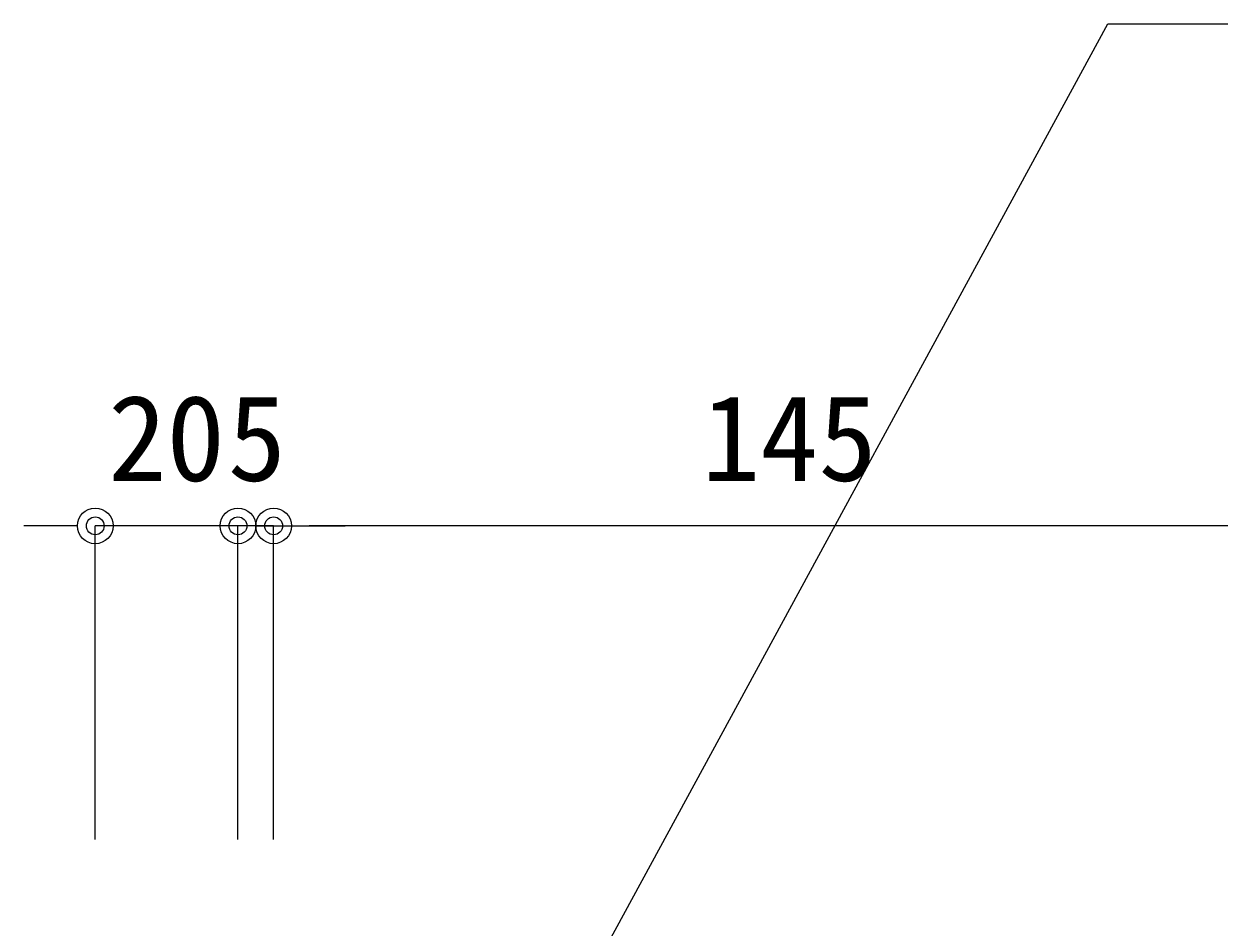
# Model space of a CAD drawing. Units: millimetres on the paper. Extents: x -401 to 401, y -279 to 279.
# Drawn here: x -299.5 to -266, y 172.31 to 197.61 of the extents above; entities that cross this region are included whole.
import ezdxf
from ezdxf.enums import TextEntityAlignment as Align

# ---------------------------------------------------------------- set-up
doc = ezdxf.new("R2010")
doc.units = ezdxf.units.MM
for name, color, linetype, lineweight in [('0-3_0-A11-寸法_詳細', 5, 'Continuous', 9), ('0-4_0', 7, 'Continuous', 9), ('0-6_A-B03-文字_書込_小', 7, 'Continuous', 9)]:
    doc.layers.add(name, color=color, linetype=linetype, lineweight=lineweight)
doc.styles.add('ＭＳ ゴシック', font='')
doc.styles.get('ＭＳ ゴシック').set_extended_font_data('MS Gothic')

# ---------------------------------------------------------------- blocks, each defined once
blk = doc.blocks.new('_Dot')
at = {"layer": '0-4_0'}
blk.add_line((-0.5, 0), (-1, 0), dxfattribs=at)
for radius in [0.5, 0.25]:
    blk.add_circle((0, 0), radius, dxfattribs=at)

msp = doc.modelspace()

# ---------------------------------------------------------------- linework, layer by layer
at = {"layer": '0-3_0-A11-寸法_詳細'}
for p, q in [((-298.501, 183.55), (-299.501, 183.55)), ((-297.501, 174.768), (-297.501, 183.55)), ((-293.501, 183.55), (-297.501, 183.55)), ((-294.501, 183.55), (-295.501, 183.55)), ((-293.501, 174.768), (-293.501, 183.55)), ((-293.501, 174.768), (-293.501, 183.55)), ((-292.501, 183.55), (-293.501, 183.55)), ((-292.501, 174.768), (-292.501, 183.55)), ((-292.501, 183.55), (-291.501, 183.55)), ((-292.501, 174.768), (-292.501, 183.55)), ((-264.501, 183.55), (-291.501, 183.55)), ((-291.501, 183.55), (-290.501, 183.55))]:
    msp.add_line(p, q, dxfattribs=at)
at = {"layer": '0-6_A-B03-文字_書込_小'}
msp.add_lwpolyline([(-287.587, 163.654), (-269.12, 197.61), (-231.893, 197.61)], dxfattribs=at)

# ---------------------------------------------------------------- block references
at = {"layer": '0-3_0-A11-寸法_詳細'}
for p in [(-297.501, 183.55), (-293.501, 183.55)]:
    msp.add_blockref('_Dot', p, dxfattribs=at)
at = {"layer": '0-3_0-A11-寸法_詳細', "rotation": 180}
for p in [(-293.501, 183.55), (-292.501, 183.55), (-292.501, 183.55)]:
    msp.add_blockref('_Dot', p, dxfattribs=at)

# ---------------------------------------------------------------- texts
at = {"layer": '0-3_0-A11-寸法_詳細', "style": 'ＭＳ ゴシック'}
for s, p in [('20', (-297.139, 184.088)), ('5', (-293.788, 184.088)), ('145', (-280.502, 184.088))]:
    msp.add_text(s, height=2.405, dxfattribs=at).set_placement(p, align=Align.BOTTOM_LEFT)

doc.saveas('drawing.dxf')
